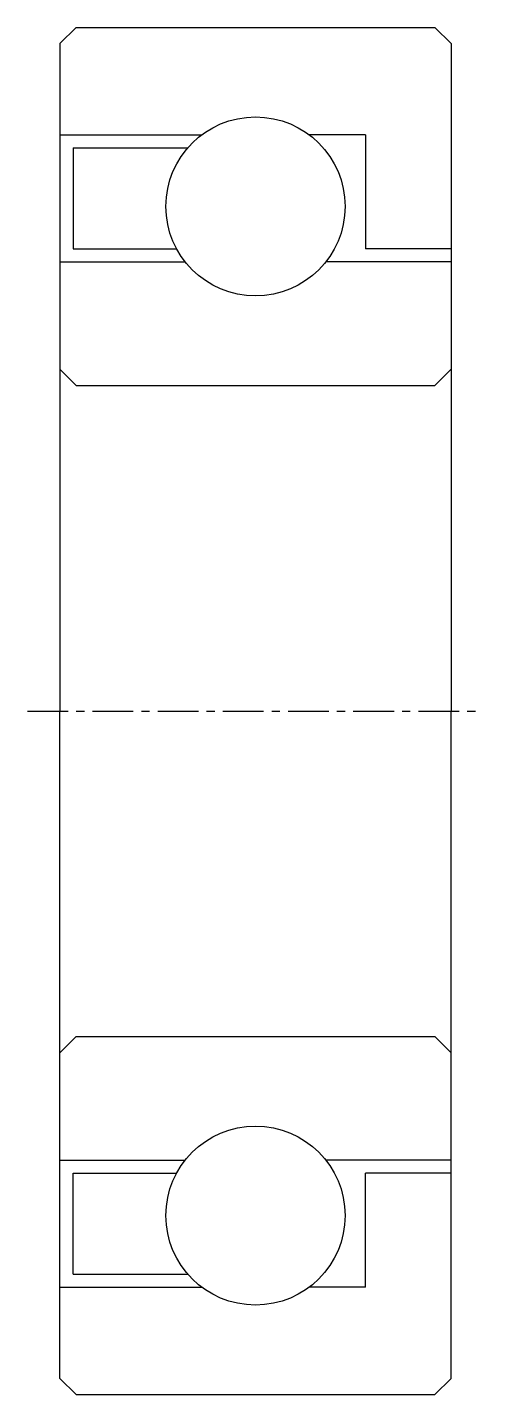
# Model space of a CAD drawing. Extents: x 5.3 to 78, y 5 to 71.
# Drawn here: x 64 to 78, y 29 to 71 of the extents above; entities outside this region: 2.
import ezdxf

# ---------------------------------------------------------------- set-up
doc = ezdxf.new("R2010")
doc.units = 0
doc.linetypes.add('CENTER', pattern=[2, 1.25, -0.25, 0.25, -0.25])
doc.layers.get('0').update_dxf_attribs({"linetype": 'CONTINUOUS'})
doc.layers.add('CENTER', color=1, linetype='CENTER')
doc.styles.get("Standard").update_dxf_attribs({"font": 'txt.shx', "bigfont": 'bigfont.shx'})

msp = doc.modelspace()

# ---------------------------------------------------------------- linework, layer by layer
at = {"color": 7, "linetype": 'CONTINUOUS'}
for p, q in [((65, 70.5), (65.5, 71)), ((65.5, 71), (76.5, 71)), ((76.5, 71), (77, 70.5)), ((65, 70.5), (65, 50)), ((77, 70.5), (77, 50)), ((65, 67.7), (69.35, 67.7)), ((74.375, 67.7), (72.65, 67.7)), ((74.375, 67.7), (74.375, 64.2)), ((65.4, 67.3), (68.921, 67.3)), ((65.4, 67.3), (65.4, 64.2)), ((65.4, 64.2), (68.577, 64.2)), ((77, 64.2), (74.375, 64.2)), ((65, 63.8), (68.838, 63.8)), ((77, 63.8), (73.162, 63.8)), ((65, 60.5), (65.5, 60)), ((76.5, 60), (77, 60.5)), ((65.5, 60), (76.5, 60)), ((65, 29.5), (65, 50)), ((77, 29.5), (77, 50)), ((65, 39.5), (65.5, 40)), ((65.5, 40), (76.5, 40)), ((76.5, 40), (77, 39.5)), ((65, 36.2), (68.838, 36.2)), ((77, 36.2), (73.162, 36.2)), ((65.4, 35.8), (68.577, 35.8)), ((65.4, 32.7), (65.4, 35.8)), ((74.375, 32.3), (74.375, 35.8)), ((77, 35.8), (74.375, 35.8)), ((65.4, 32.7), (68.921, 32.7)), ((65, 32.3), (69.35, 32.3)), ((74.375, 32.3), (72.65, 32.3)), ((65, 29.5), (65.5, 29)), ((76.5, 29), (77, 29.5)), ((65.5, 29), (76.5, 29))]:
    msp.add_line(p, q, dxfattribs=at)
for centre in [(71, 65.5), (71, 34.5)]:
    msp.add_circle(centre, 2.75, dxfattribs=at)
at = {"layer": 'CENTER', "color": 1, "linetype": 'CENTER'}
msp.add_line((64, 50), (78, 50), dxfattribs=at)

# ---------------------------------------------------------------- texts
at = {"color": 7, "linetype": 'CONTINUOUS'}
for s, p in [('UKB6004ZZ', (5, 12.5)), ('KB6004ZZ', (5, 5))]:
    msp.add_text(s, height=2, dxfattribs=at).set_placement(p)

doc.saveas('drawing.dxf')
